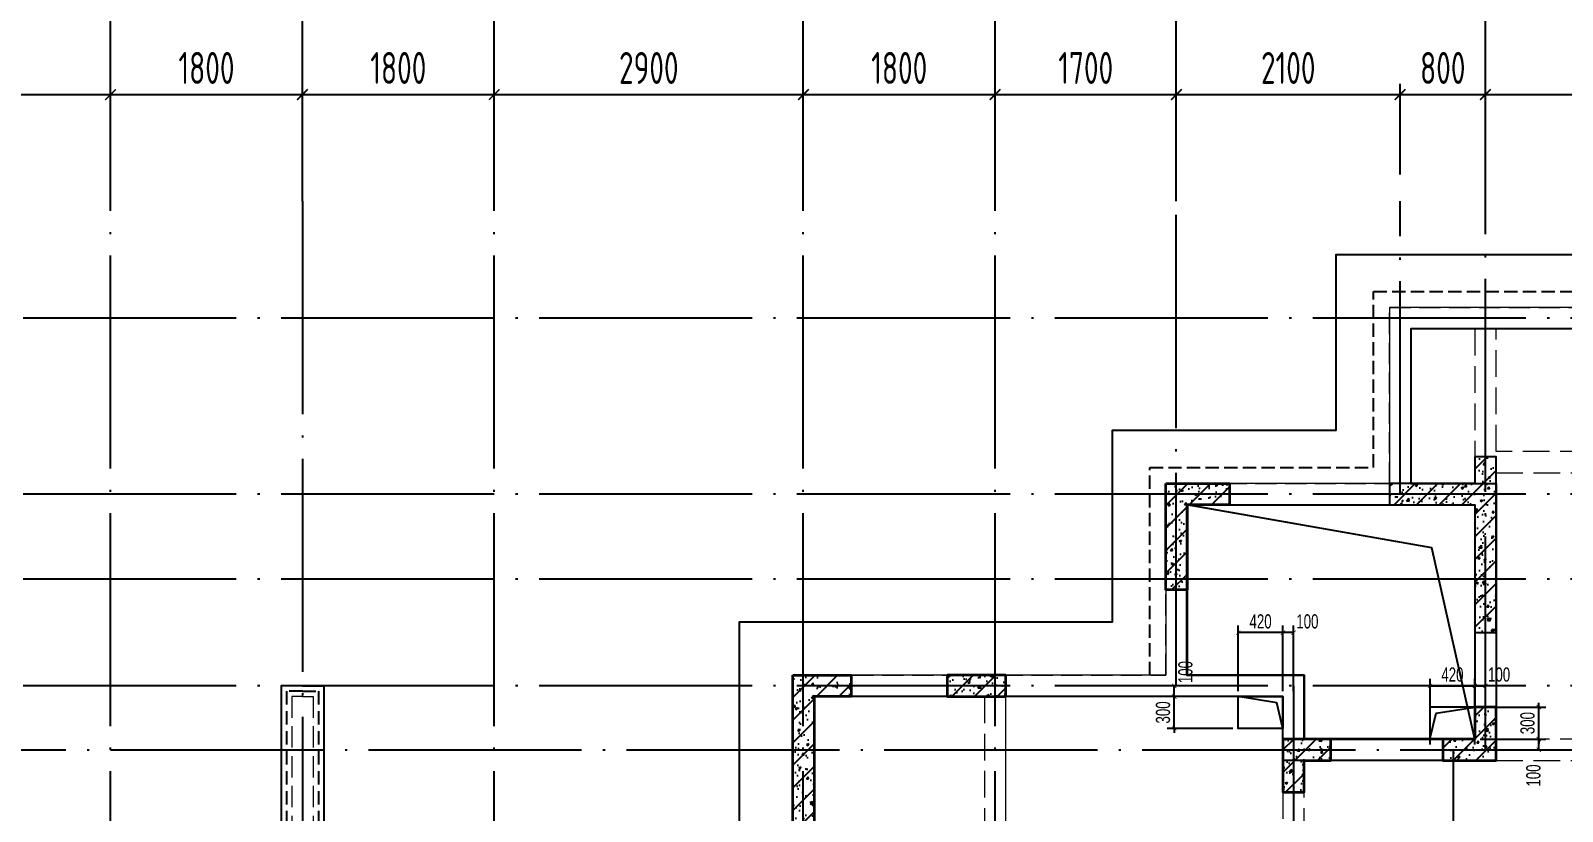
# Model space of a CAD drawing. Extents: x -668857 to 185752, y -270966 to 286822.
# Drawn here: x -183085 to -168713, y -206442 to -199113 of the extents above; entities that cross this region are included whole.
import ezdxf

# ---------------------------------------------------------------- set-up
doc = ezdxf.new("R2010")
doc.units = 0
doc.header["$LTSCALE"] = 1000
for name, pattern in [('#P_--_20B1_001_t3$0$DASH', [0.35, 0.25, -0.1]), ('__DASH', [0.35, 0.25, -0.1]), ('DASH', [0.35, 0.25, -0.1]), ('DOTE', [2.42, 2, -0.2, 0.02, -0.2]), ('HIDDEN', [0.375, 0.25, -0.125])]:
    doc.linetypes.add(name, pattern=pattern)
doc.layers.get('0').update_dxf_attribs({"linetype": 'CONTINUOUS'})
doc.layers.get('DEFPOINTS').update_dxf_attribs({"linetype": 'CONTINUOUS'})
for name, color, linetype in [('A-AXIS', 1, 'CONTINUOUS'), ('A-DOTE', 10, 'DOTE'), ('ROOF', 183, 'CONTINUOUS'), ('S-D洞口', 4, 'CONTINUOUS'), ('S-D洞口标注', 3, 'CONTINUOUS'), ('S-L主梁线', 4, 'DASH'), ('S-Q墙填充', 252, 'CONTINUOUS'), ('S-Q墙实线', 6, 'CONTINUOUS'), ('S-Y一般标注', 3, 'CONTINUOUS'), ('S-Z柱填充', 252, 'CONTINUOUS'), ('S-Z柱实线', 6, 'CONTINUOUS'), ('看线', 251, 'CONTINUOUS')]:
    doc.layers.add(name, color=color, linetype=linetype)
doc.layers.add('平面-看线', color=45, linetype='CONTINUOUS', lineweight=15)
doc.styles.add('TSSD_DIMENSION', font='Tssdeng.shx', dxfattribs={"width": 0.7, "bigfont": 'tssdchn.shx'})
doc.styles.add('结构文字', font='zstxt.shx', dxfattribs={"width": 0.7, "bigfont": 'zshz.shx'})
doc.dimstyles.new('STRUCK30', dxfattribs={"dimscale": 0.33333, "dimtxt": 400, "dimasz": 121, "dimexe": 200, "dimexo": 150, "dimgap": 115, "dimtad": 1, "dimdec": 0, "dimdsep": 46, "dimtxsty": '结构文字', "dimblk": 'ARCHTICK', "dimcen": 400, "dimclrd": 3, "dimclre": 3, "dimclrt": 7, "dimadec": 0, "dimazin": 0, "dimtfac": 1, "dimtdec": 0, "dimtix": 1, "dimtmove": 2, "dimatfit": 3, "dimldrblk": '_DIMX', "dimfxl": 1, "dimtolj": 1, "dimtzin": 0, "dimarcsym": 0})
doc.dimstyles.new('TSSD_100_100', dxfattribs={"dimtxt": 300, "dimasz": 100, "dimexe": 100, "dimexo": 250, "dimgap": 100, "dimtad": 1, "dimdec": 0, "dimzin": 0, "dimdsep": 46, "dimtxsty": 'TSSD_DIMENSION', "dimblk": 'ARCHTICK', "dimcen": 0, "dimdle": 100, "dimclrt": 7, "dimadec": 0, "dimazin": 0, "dimtfac": 1, "dimtdec": 0, "dimtix": 1, "dimtmove": 2, "dimatfit": 3, "dimldrblk": 'ARCHTICK', "dimfxl": 1, "dimtolj": 1, "dimtzin": 0, "dimarcsym": 0})
pattern_1 = [(50, (79242.38, 113232.59), (215.17805, -18.82564), [22.5, -247.5]), (355, (79242.38, 113232.6), (-41.6254, 225.6576), [18, -198]), (100.4514, (79260.31, 113231.02), (173.5528, 206.8319), [19.1221, -210.3426]), (46.1842, (79242.38, 113292.6), (320.1723, -49.6557), [33.75, -371.25]), (96.6356, (79269.06, 113288.45), (280.3988, 292.2354), [28.683, -315.514]), (351.1842, (79242.38, 113292.6), (280.3986, 292.2356), [27, -297]), (21, (79272.38, 113277.59), (179.0721, -120.78567), [22.5, -247.5]), (326, (79272.38, 113277.6), (72.9946, 217.545), [18, -198]), (71.4514, (79287.3, 113267.52), (252.0668, 96.75915), [19.1221, -210.3426]), (37.5, (79242.38, 113232.59), (3.64796, 99.86816), [0, -195.6, 0, -201, 0, -198.75]), (7.5, (79242.38, 113232.59), (78.92086, 118.32351), [0, -114.6, 0, -191.1, 0, -75.75]), (327.5, (79175.48, 113232.59), (160.14673, -6.76646), [0, -75, 0, -234, 0, -310.5]), (317.5, (79145.48, 113232.59), (174.95585, 30.0315), [0, -97.5, 0, -155.4, 0, -220.5]), (45, (79242.38, 113232.59), (-106.066, 106.066), [])]

# ---------------------------------------------------------------- blocks, each defined once
blk = doc.blocks.new('_ArchTick')
at = {"color": 0, "linetype": 'ByBlock', "const_width": 0.15}
blk.add_lwpolyline([(-0.5, -0.5), (0.5, 0.5)], dxfattribs=at)
blk = doc.blocks.new('*D166')
at = {"layer": 'DEFPOINTS', "color": 0, "transparency": 16777216}
for p in [(27800, 19250), (24900, 18250), (27800, 18250)]:
    blk.add_point(p, dxfattribs=at)
at = {"layer": 'S-Y一般标注', "color": 0, "lineweight": -2, "transparency": 16777216}
for p, q in [((24900, 18500), (24900, 19350)), ((27800, 18500), (27800, 19350)), ((24800, 19250), (27900, 19250))]:
    blk.add_line(p, q, dxfattribs=at)
at = {"layer": 'S-Y一般标注', "color": 0, "lineweight": -2, "transparency": 16777216, "xscale": 100, "yscale": 100, "zscale": 100, "rotation": 180}
blk.add_blockref('_ArchTick', (24900, 19250), dxfattribs=at)
at = {"layer": 'S-Y一般标注', "color": 0, "lineweight": -2, "transparency": 16777216, "xscale": 100, "yscale": 100, "zscale": 100}
blk.add_blockref('_ArchTick', (27800, 19250), dxfattribs=at)
at = {"layer": 'S-Y一般标注', "color": 7, "transparency": 16777216, "insert": (26350, 19500), "char_height": 300, "attachment_point": 5, "style": 'TSSD_DIMENSION'}
blk.add_mtext('\\A1;2900', dxfattribs=at)
blk = doc.blocks.new('*D167')
at = {"layer": 'DEFPOINTS', "color": 0, "transparency": 16777216}
for p in [(29600, 19250), (27800, 18250), (29600, 18250)]:
    blk.add_point(p, dxfattribs=at)
at = {"layer": 'S-Y一般标注', "color": 0, "lineweight": -2, "transparency": 16777216}
for p, q in [((27800, 18500), (27800, 19350)), ((29600, 18500), (29600, 19350)), ((27700, 19250), (29700, 19250))]:
    blk.add_line(p, q, dxfattribs=at)
at = {"layer": 'S-Y一般标注', "color": 0, "lineweight": -2, "transparency": 16777216, "xscale": 100, "yscale": 100, "zscale": 100, "rotation": 180}
blk.add_blockref('_ArchTick', (27800, 19250), dxfattribs=at)
at = {"layer": 'S-Y一般标注', "color": 0, "lineweight": -2, "transparency": 16777216, "xscale": 100, "yscale": 100, "zscale": 100}
blk.add_blockref('_ArchTick', (29600, 19250), dxfattribs=at)
at = {"layer": 'S-Y一般标注', "color": 7, "transparency": 16777216, "insert": (28700, 19500), "char_height": 300, "attachment_point": 5, "style": 'TSSD_DIMENSION'}
blk.add_mtext('\\A1;1800', dxfattribs=at)
blk = doc.blocks.new('*D168')
at = {"layer": 'DEFPOINTS', "color": 0, "transparency": 16777216}
for p in [(31400, 19250), (29600, 18250), (31400, 18250)]:
    blk.add_point(p, dxfattribs=at)
at = {"layer": 'S-Y一般标注', "color": 0, "lineweight": -2, "transparency": 16777216}
for p, q in [((29600, 18500), (29600, 19350)), ((31400, 18500), (31400, 19350)), ((29500, 19250), (31500, 19250))]:
    blk.add_line(p, q, dxfattribs=at)
at = {"layer": 'S-Y一般标注', "color": 0, "lineweight": -2, "transparency": 16777216, "xscale": 100, "yscale": 100, "zscale": 100, "rotation": 180}
blk.add_blockref('_ArchTick', (29600, 19250), dxfattribs=at)
at = {"layer": 'S-Y一般标注', "color": 0, "lineweight": -2, "transparency": 16777216, "xscale": 100, "yscale": 100, "zscale": 100}
blk.add_blockref('_ArchTick', (31400, 19250), dxfattribs=at)
at = {"layer": 'S-Y一般标注', "color": 7, "transparency": 16777216, "insert": (30500, 19500), "char_height": 300, "attachment_point": 5, "style": 'TSSD_DIMENSION'}
blk.add_mtext('\\A1;1800', dxfattribs=at)
blk = doc.blocks.new('*D169')
at = {"layer": 'DEFPOINTS', "color": 0, "transparency": 16777216}
for p in [(34300, 19250), (31400, 18250), (34300, 18250)]:
    blk.add_point(p, dxfattribs=at)
at = {"layer": 'S-Y一般标注', "color": 0, "lineweight": -2, "transparency": 16777216}
for p, q in [((31400, 18500), (31400, 19350)), ((34300, 18500), (34300, 19350)), ((31300, 19250), (34400, 19250))]:
    blk.add_line(p, q, dxfattribs=at)
at = {"layer": 'S-Y一般标注', "color": 0, "lineweight": -2, "transparency": 16777216, "xscale": 100, "yscale": 100, "zscale": 100, "rotation": 180}
blk.add_blockref('_ArchTick', (31400, 19250), dxfattribs=at)
at = {"layer": 'S-Y一般标注', "color": 0, "lineweight": -2, "transparency": 16777216, "xscale": 100, "yscale": 100, "zscale": 100}
blk.add_blockref('_ArchTick', (34300, 19250), dxfattribs=at)
at = {"layer": 'S-Y一般标注', "color": 7, "transparency": 16777216, "insert": (32850, 19500), "char_height": 300, "attachment_point": 5, "style": 'TSSD_DIMENSION'}
blk.add_mtext('\\A1;2900', dxfattribs=at)
blk = doc.blocks.new('*D170')
at = {"layer": 'DEFPOINTS', "color": 0, "transparency": 16777216}
for p in [(36100, 19250), (34300, 18250), (36100, 18250)]:
    blk.add_point(p, dxfattribs=at)
at = {"layer": 'S-Y一般标注', "color": 0, "lineweight": -2, "transparency": 16777216}
for p, q in [((34300, 18500), (34300, 19350)), ((36100, 18500), (36100, 19350)), ((34200, 19250), (36200, 19250))]:
    blk.add_line(p, q, dxfattribs=at)
at = {"layer": 'S-Y一般标注', "color": 0, "lineweight": -2, "transparency": 16777216, "xscale": 100, "yscale": 100, "zscale": 100, "rotation": 180}
blk.add_blockref('_ArchTick', (34300, 19250), dxfattribs=at)
at = {"layer": 'S-Y一般标注', "color": 0, "lineweight": -2, "transparency": 16777216, "xscale": 100, "yscale": 100, "zscale": 100}
blk.add_blockref('_ArchTick', (36100, 19250), dxfattribs=at)
at = {"layer": 'S-Y一般标注', "color": 7, "transparency": 16777216, "insert": (35200, 19500), "char_height": 300, "attachment_point": 5, "style": 'TSSD_DIMENSION'}
blk.add_mtext('\\A1;1800', dxfattribs=at)
blk = doc.blocks.new('*D171')
at = {"layer": 'DEFPOINTS', "color": 0, "transparency": 16777216}
for p in [(37800, 19250), (36100, 18250), (37800, 18250)]:
    blk.add_point(p, dxfattribs=at)
at = {"layer": 'S-Y一般标注', "color": 0, "lineweight": -2, "transparency": 16777216}
for p, q in [((36100, 18500), (36100, 19350)), ((37800, 18500), (37800, 19350)), ((36000, 19250), (37900, 19250))]:
    blk.add_line(p, q, dxfattribs=at)
at = {"layer": 'S-Y一般标注', "color": 0, "lineweight": -2, "transparency": 16777216, "xscale": 100, "yscale": 100, "zscale": 100, "rotation": 180}
blk.add_blockref('_ArchTick', (36100, 19250), dxfattribs=at)
at = {"layer": 'S-Y一般标注', "color": 0, "lineweight": -2, "transparency": 16777216, "xscale": 100, "yscale": 100, "zscale": 100}
blk.add_blockref('_ArchTick', (37800, 19250), dxfattribs=at)
at = {"layer": 'S-Y一般标注', "color": 7, "transparency": 16777216, "insert": (36950, 19500), "char_height": 300, "attachment_point": 5, "style": 'TSSD_DIMENSION'}
blk.add_mtext('\\A1;1700', dxfattribs=at)
blk = doc.blocks.new('*D172')
at = {"layer": 'DEFPOINTS', "color": 0, "transparency": 16777216}
for p in [(40700, 19250), (39900, 18250), (40700, 18250)]:
    blk.add_point(p, dxfattribs=at)
at = {"layer": 'S-Y一般标注', "color": 0, "lineweight": -2, "transparency": 16777216}
for p, q in [((39900, 18500), (39900, 19350)), ((40700, 18500), (40700, 19350)), ((39800, 19250), (40800, 19250))]:
    blk.add_line(p, q, dxfattribs=at)
at = {"layer": 'S-Y一般标注', "color": 0, "lineweight": -2, "transparency": 16777216, "xscale": 100, "yscale": 100, "zscale": 100, "rotation": 180}
blk.add_blockref('_ArchTick', (39900, 19250), dxfattribs=at)
at = {"layer": 'S-Y一般标注', "color": 0, "lineweight": -2, "transparency": 16777216, "xscale": 100, "yscale": 100, "zscale": 100}
blk.add_blockref('_ArchTick', (40700, 19250), dxfattribs=at)
at = {"layer": 'S-Y一般标注', "color": 7, "transparency": 16777216, "insert": (40300, 19500), "char_height": 300, "attachment_point": 5, "style": 'TSSD_DIMENSION'}
blk.add_mtext('\\A1;800', dxfattribs=at)
blk = doc.blocks.new('*D173')
at = {"layer": 'DEFPOINTS', "color": 0, "transparency": 16777216}
for p in [(43500, 19250), (40700, 18250), (43500, 18250)]:
    blk.add_point(p, dxfattribs=at)
at = {"layer": 'S-Y一般标注', "color": 0, "lineweight": -2, "transparency": 16777216}
for p, q in [((40700, 18500), (40700, 19350)), ((43500, 18500), (43500, 19350)), ((40600, 19250), (43600, 19250))]:
    blk.add_line(p, q, dxfattribs=at)
at = {"layer": 'S-Y一般标注', "color": 0, "lineweight": -2, "transparency": 16777216, "xscale": 100, "yscale": 100, "zscale": 100, "rotation": 180}
blk.add_blockref('_ArchTick', (40700, 19250), dxfattribs=at)
at = {"layer": 'S-Y一般标注', "color": 0, "lineweight": -2, "transparency": 16777216, "xscale": 100, "yscale": 100, "zscale": 100}
blk.add_blockref('_ArchTick', (43500, 19250), dxfattribs=at)
at = {"layer": 'S-Y一般标注', "color": 7, "transparency": 16777216, "insert": (42100, 19500), "char_height": 300, "attachment_point": 5, "style": 'TSSD_DIMENSION'}
blk.add_mtext('\\A1;2800', dxfattribs=at)
blk = doc.blocks.new('*D192')
at = {"layer": 'DEFPOINTS', "color": 0, "transparency": 16777216}
for p in [(39900, 19250), (37800, 18250), (39900, 18250)]:
    blk.add_point(p, dxfattribs=at)
at = {"layer": 'S-Y一般标注', "color": 0, "lineweight": -2, "transparency": 16777216}
for p, q in [((37800, 18500), (37800, 19350)), ((39900, 18500), (39900, 19350)), ((37700, 19250), (40000, 19250))]:
    blk.add_line(p, q, dxfattribs=at)
at = {"layer": 'S-Y一般标注', "color": 0, "lineweight": -2, "transparency": 16777216, "xscale": 100, "yscale": 100, "zscale": 100, "rotation": 180}
blk.add_blockref('_ArchTick', (37800, 19250), dxfattribs=at)
at = {"layer": 'S-Y一般标注', "color": 0, "lineweight": -2, "transparency": 16777216, "xscale": 100, "yscale": 100, "zscale": 100}
blk.add_blockref('_ArchTick', (39900, 19250), dxfattribs=at)
at = {"layer": 'S-Y一般标注', "color": 7, "transparency": 16777216, "insert": (38850, 19500), "char_height": 300, "attachment_point": 5, "style": 'TSSD_DIMENSION'}
blk.add_mtext('\\A1;2100', dxfattribs=at)
blk = doc.blocks.new('20210731.05472099')
at = {"layer": 'ROOF', "ltscale": 0.8}
for points in [[(25700, 3000), (25700, 8000), (27550, 8000), (27550, 10800), (31050, 10800), (31050, 12600), (33150, 12600), (33150, 14250), (38750, 14250), (38750, 12600), (40850, 12600), (40850, 10800), (44350, 10800), (44350, 8500), (45050, 8500)], [(38050, 12100), (38050, 13550), (33850, 13550), (33850, 12100), (34650, 12100), (34650, 9500), (32650, 9500), (32650, 10100), (28250, 10100), (28250, 7300), (26400, 7300), (26400, 3000), (32850, 3000), (32850, 1200), (39050, 1200), (39050, 3000), (44850, 3000), (44850, 7300), (43650, 7300), (43650, 10100), (42050, 10100), (42050, 7300), (37300, 7300)]]:
    blk.add_lwpolyline(points, dxfattribs=at)
blk.add_lwpolyline([(31750, 10300), (31750, 11900), (34450, 11900), (34450, 9701), (32850, 9701), (32850, 10300)], close=True, dxfattribs=at)
at = {"layer": '平面-看线', "linetype": 'DASH', "ltscale": 0.8}
for points in [[(26000, 3000), (26200, 3000), (26200, 7500), (28050, 7500), (28050, 10300), (31550, 10300), (31550, 12100), (33650, 12100), (33650, 13750), (38250, 13750), (38250, 12100), (40350, 12100), (40350, 10300), (43850, 10300), (43850, 8400)], [(23450, 10100), (23350, 10100), (23350, 3000)], [(23450, 10100), (23550, 10100), (23550, 3000)]]:
    blk.add_lwpolyline(points, dxfattribs=at)
at = {"layer": '看线', "color": 202, "linetype": '#P_--_20B1_001_t3$0$DASH', "ltscale": 0.5}
blk.add_lwpolyline([(31400, 10300), (31400, 12250), (33500, 12250), (33500, 13900), (38400, 13900), (38400, 12250), (40500, 12250), (40500, 10300)], dxfattribs=at)
at = {"layer": '看线', "color": 201}
for points in [[(23450, 10200), (23250, 10200), (23250, 3000)], [(23450, 10200), (23650, 10200), (23650, 3000)]]:
    blk.add_lwpolyline(points, dxfattribs=at)
at = {"layer": '看线', "color": 201, "linetype": 'HIDDEN', "ltscale": 0.5}
for points in [[(23450, 10150), (23300, 10150), (23300, 3000)], [(23450, 10150), (23600, 10150), (23600, 3000)]]:
    blk.add_lwpolyline(points, dxfattribs=at)
blk = doc.blocks.new('20210807.15294921')
at = {"layer": 'S-Q墙填充'}
h = blk.add_hatch(dxfattribs=at)
h.set_pattern_fill('ARMORED', color=252, scale=30, style=0)
h.set_pattern_definition([(50, (73980.54, 281268.66), (215.17805, -18.82564), [22.5, -247.5]), (355, (73980.54, 281268.66), (-41.6254, 225.65764), [18, -198]), (100.4514, (73998.48, 281267.1), (173.55281, 206.83186), [19.12206, -210.34263]), (46.1842, (73980.54, 281328.66), (320.1723, -49.6557), [33.75, -371.25]), (96.6356, (74007.23, 281324.53), (280.3988, 292.23536), [28.6831, -315.5139]), (351.1842, (73980.54, 281328.66), (280.3986, 292.2356), [27, -297]), (21, (74010.54, 281313.66), (179.07212, -120.78567), [22.5, -247.5]), (326, (74010.54, 281313.66), (72.9946, 217.54501), [18, -198]), (71.4514, (74025.47, 281303.6), (252.06679, 96.75915), [19.12206, -210.34263]), (37.5, (73980.544, 281268.66), (3.647957, 99.868156), [0, -195.6, 0, -201, 0, -198.75]), (7.5, (73980.54, 281268.66), (78.92086, 118.323514), [0, -114.6, 0, -191.1, 0, -75.75]), (327.5, (73913.644, 281268.66), (160.14673, -6.766462), [0, -75, 0, -234, 0, -310.5]), (317.5, (73883.64, 281268.66), (174.95585, 30.031495), [0, -97.5, 0, -155.4, 0, -220.5]), (45, (73980.54, 281268.66), (-106.06602, 106.06602), [])])
h.paths.add_polyline_path([(94516, 67840), (94516, 68190), (94316, 68190), (94316, 67940), (93516, 67940), (93516, 67740), (94316, 67740), (94316, 66540), (94516, 66540)])
h = blk.add_hatch(dxfattribs=at)
h.set_pattern_fill('ARMORED', color=252, scale=30, style=0)
h.set_pattern_definition(pattern_1)
h.paths.add_polyline_path([(91416, 67940), (92016, 67940), (92016, 67740), (91616, 67740), (91616, 66940), (91416, 66940)])
h = blk.add_hatch(dxfattribs=at)
h.set_pattern_fill('ARMORED', color=252, scale=30, style=0)
h.set_pattern_definition(pattern_1)
h.paths.add_polyline_path([(87916, 66140), (88466, 66140), (88466, 65940), (88116, 65940), (88116, 63140), (87916, 63140)])
at = {"layer": 'S-Z柱填充'}
h = blk.add_hatch(dxfattribs=at)
h.set_pattern_fill('ARMORED', color=252, scale=30, style=0)
h.set_pattern_definition(pattern_1)
h.paths.add_polyline_path([(89916, 66140), (89366, 66140), (89366, 65940), (89916, 65940)])
h = blk.add_hatch(dxfattribs=at)
h.set_pattern_fill('ARMORED', color=252, scale=30, style=0)
h.set_pattern_definition(pattern_1)
h.paths.add_polyline_path([(94516, 65840), (94316, 65840), (94316, 65540), (94016, 65540), (94016, 65340), (94516, 65340)])
h = blk.add_hatch(dxfattribs=at)
h.set_pattern_fill('ARMORED', color=252, scale=30, style=0)
h.set_pattern_definition(pattern_1)
h.paths.add_polyline_path([(92716, 65340), (92966, 65340), (92966, 65540), (92516, 65540), (92516, 65040), (92716, 65040)])
at = {"layer": 'S-D洞口', "color": 5}
blk.add_lwpolyline([(91616, 67740), (94316, 67740), (94316, 65540), (93912, 67335), (91616, 67740), (91616, 66140), (92716, 66140), (92716, 65540), (94316, 65540)], dxfattribs=at)
at = {"layer": 'S-L主梁线', "linetype": 'ByBlock', "lineweight": 18}
for p, q in [((93516, 69590), (93516, 67940)), ((94416, 69590), (93516, 69590)), ((97216, 69590), (94416, 69590)), ((93516, 67940), (92016, 67940)), ((91416, 66940), (91416, 66140)), ((91616, 66140), (91616, 66940)), ((89366, 66140), (88466, 66140)), ((91416, 66140), (89916, 66140)), ((92716, 66140), (91616, 66140)), ((92716, 65540), (92716, 66140)), ((89916, 63340), (89916, 65940)), ((89916, 65940), (91516, 65940)), ((91516, 65940), (92516, 65940)), ((92516, 65940), (92516, 65540))]:
    blk.add_line(p, q, dxfattribs=at)
at = {"layer": 'S-L主梁线', "linetype": '__DASH', "lineweight": 18}
for p, q in [((93716, 69390), (94316, 69390)), ((93716, 67940), (93716, 69390)), ((94316, 69390), (94316, 68190)), ((94516, 69390), (97116, 69390)), ((94516, 68240), (94516, 69390)), ((94316, 68140), (94316, 68140)), ((97116, 68240), (94516, 68240)), ((94516, 68040), (97116, 68040)), ((92016, 67740), (93516, 67740)), ((94316, 66540), (94316, 65840)), ((94516, 65840), (94516, 66540)), ((88466, 65940), (89366, 65940)), ((89716, 65940), (89716, 63340)), ((94016, 65540), (92966, 65540)), ((97116, 65540), (94516, 65540)), ((92966, 65340), (94016, 65340)), ((94516, 65340), (97116, 65340)), ((92516, 65041), (92516, 63340)), ((92716, 63240), (92716, 65041))]:
    blk.add_line(p, q, dxfattribs=at)
at = {"layer": 'S-Q墙实线'}
blk.add_lwpolyline([(94516, 67840), (94516, 68190), (94316, 68190), (94316, 67940), (93516, 67940), (93516, 67740), (94316, 67740), (94316, 66540), (94516, 66540), (94516, 67840)], dxfattribs=at)
at = {"layer": 'S-Q墙实线', "lineweight": 35}
for points in [[(91416, 67940), (92016, 67940), (92016, 67740), (91616, 67740), (91616, 66940), (91416, 66940)], [(87916, 66140), (88466, 66140), (88466, 65940), (88116, 65940), (88116, 63140), (87916, 63140)]]:
    blk.add_lwpolyline(points, close=True, dxfattribs=at)
at = {"layer": 'S-Z柱实线', "lineweight": 35}
for points in [[(89916, 66140), (89366, 66140), (89366, 65940), (89916, 65940)], [(94516, 65840), (94316, 65840), (94316, 65540), (94016, 65540), (94016, 65340), (94516, 65340)], [(92716, 65340), (92966, 65340), (92966, 65540), (92516, 65540), (92516, 65040), (92716, 65040)]]:
    blk.add_lwpolyline(points, close=True, dxfattribs=at)
blk = doc.blocks.new('*D2763')
at = {"layer": 'DEFPOINTS', "color": 0, "transparency": 16777216}
for p in [(-169535, -205463), (-168935, -205463), (-169535, -205763)]:
    blk.add_point(p, dxfattribs=at)
at = {"layer": 'S-D洞口标注', "color": 3, "lineweight": -2, "transparency": 16777216}
for p, q in [((-169485, -205463), (-168869, -205463)), ((-168935, -205463), (-168935, -205422)), ((-168935, -205763), (-168935, -205463)), ((-169485, -205763), (-168869, -205763)), ((-168935, -205763), (-168935, -205803))]:
    blk.add_line(p, q, dxfattribs=at)
at = {"layer": 'S-D洞口标注', "color": 3, "lineweight": -2, "transparency": 16777216, "xscale": 40.33293, "yscale": 40.33293, "zscale": 40.33293}
for p, rotation in [((-168935, -205463), 270), ((-168935, -205763), 90)]:
    blk.add_blockref('_ArchTick', p, dxfattribs=dict(at, rotation=rotation))
at = {"layer": 'S-D洞口标注', "color": 7, "transparency": 16777216, "insert": (-169040, -205613), "char_height": 133.3, "attachment_point": 5, "rotation": 90, "style": '结构文字'}
blk.add_mtext('\\A1;300', dxfattribs=at)
blk = doc.blocks.new('_DIMX')
blk.add_line((-150, 0), (150, 0))
at = {"const_width": 50}
blk.add_lwpolyline([(-70, -70), (70, 70)], dxfattribs=at)
blk = doc.blocks.new('*D2764')
at = {"layer": 'DEFPOINTS', "color": 0, "transparency": 16777216}
for p in [(-169535, -205263), (-169955, -205863), (-169535, -205863)]:
    blk.add_point(p, dxfattribs=at)
at = {"layer": 'S-D洞口标注', "color": 3, "lineweight": -2, "transparency": 16777216}
for p, q in [((-169955, -205813), (-169955, -205197)), ((-169535, -205813), (-169535, -205197)), ((-169955, -205263), (-169535, -205263))]:
    blk.add_line(p, q, dxfattribs=at)
at = {"layer": 'S-D洞口标注', "color": 3, "lineweight": -2, "transparency": 16777216, "xscale": 40.33293, "yscale": 40.33293, "zscale": 40.33293, "rotation": 180}
blk.add_blockref('_ArchTick', (-169955, -205263), dxfattribs=at)
at = {"layer": 'S-D洞口标注', "color": 3, "lineweight": -2, "transparency": 16777216, "xscale": 40.33293, "yscale": 40.33293, "zscale": 40.33293}
blk.add_blockref('_ArchTick', (-169535, -205263), dxfattribs=at)
at = {"layer": 'S-D洞口标注', "color": 7, "transparency": 16777216, "insert": (-169745, -205158), "char_height": 133.3, "attachment_point": 5, "style": '结构文字'}
blk.add_mtext('\\A1;420', dxfattribs=at)
blk = doc.blocks.new('*D2765')
at = {"layer": 'DEFPOINTS', "color": 0, "transparency": 16777216}
for p in [(-169435, -205263), (-169535, -205863), (-169435, -205863)]:
    blk.add_point(p, dxfattribs=at)
at = {"layer": 'S-D洞口标注', "color": 3, "lineweight": -2, "transparency": 16777216}
for p, q in [((-169535, -205813), (-169535, -205197)), ((-169435, -205813), (-169435, -205197)), ((-169535, -205263), (-169435, -205263))]:
    blk.add_line(p, q, dxfattribs=at)
at = {"layer": 'S-D洞口标注', "color": 3, "lineweight": -2, "transparency": 16777216, "xscale": 40.33293, "yscale": 40.33293, "zscale": 40.33293, "rotation": 180}
blk.add_blockref('_ArchTick', (-169535, -205263), dxfattribs=at)
at = {"layer": 'S-D洞口标注', "color": 3, "lineweight": -2, "transparency": 16777216, "xscale": 40.33293, "yscale": 40.33293, "zscale": 40.33293}
blk.add_blockref('_ArchTick', (-169435, -205263), dxfattribs=at)
at = {"layer": 'S-D洞口标注', "color": 7, "transparency": 16777216, "insert": (-169307, -205158), "char_height": 133.3, "attachment_point": 5, "style": '结构文字'}
blk.add_mtext('\\A1;100', dxfattribs=at)
blk = doc.blocks.new('*D2766')
at = {"layer": 'DEFPOINTS', "color": 0, "transparency": 16777216}
for p in [(-169535, -205763), (-168935, -205763), (-169535, -205863)]:
    blk.add_point(p, dxfattribs=at)
at = {"layer": 'S-D洞口标注', "color": 3, "lineweight": -2, "transparency": 16777216}
for p, q in [((-169485, -205763), (-168869, -205763)), ((-168935, -205863), (-168935, -205763)), ((-169485, -205863), (-168869, -205863))]:
    blk.add_line(p, q, dxfattribs=at)
at = {"layer": 'S-D洞口标注', "color": 3, "lineweight": -2, "transparency": 16777216, "xscale": 40.33293, "yscale": 40.33293, "zscale": 40.33293}
for p, rotation in [((-168935, -205763), 90), ((-168935, -205863), 270)]:
    blk.add_blockref('_ArchTick', p, dxfattribs=dict(at, rotation=rotation))
at = {"layer": 'S-D洞口标注', "color": 7, "transparency": 16777216, "insert": (-168985, -206105), "char_height": 133.3, "attachment_point": 5, "rotation": 90, "style": '结构文字'}
blk.add_mtext('\\A1;100', dxfattribs=at)
blk = doc.blocks.new('*D2771')
at = {"layer": 'DEFPOINTS', "color": 0, "transparency": 16777216}
for p in [(-172355, -205363), (-171755, -205363), (-171755, -205663)]:
    blk.add_point(p, dxfattribs=at)
at = {"layer": 'S-D洞口标注', "color": 3, "lineweight": -2, "transparency": 16777216}
for p, q in [((-171805, -205363), (-172422, -205363)), ((-172355, -205363), (-172355, -205323)), ((-172355, -205663), (-172355, -205363)), ((-171805, -205663), (-172422, -205663)), ((-172355, -205663), (-172355, -205703))]:
    blk.add_line(p, q, dxfattribs=at)
at = {"layer": 'S-D洞口标注', "color": 3, "lineweight": -2, "transparency": 16777216, "xscale": 40.33293, "yscale": 40.33293, "zscale": 40.33293}
for p, rotation in [((-172355, -205363), 270), ((-172355, -205663), 90)]:
    blk.add_blockref('_ArchTick', p, dxfattribs=dict(at, rotation=rotation))
at = {"layer": 'S-D洞口标注', "color": 7, "transparency": 16777216, "insert": (-172460, -205513), "char_height": 133.3, "attachment_point": 5, "rotation": 90, "style": '结构文字'}
blk.add_mtext('\\A1;300', dxfattribs=at)
blk = doc.blocks.new('*D2772')
at = {"layer": 'DEFPOINTS', "color": 0, "transparency": 16777216}
for p in [(-171755, -204764), (-171755, -205363), (-171335, -205364)]:
    blk.add_point(p, dxfattribs=at)
at = {"layer": 'S-D洞口标注', "color": 3, "lineweight": -2, "transparency": 16777216}
for p, q in [((-171755, -205313), (-171755, -204697)), ((-171335, -204764), (-171755, -204764)), ((-171335, -205314), (-171335, -204697))]:
    blk.add_line(p, q, dxfattribs=at)
at = {"layer": 'S-D洞口标注', "color": 3, "lineweight": -2, "transparency": 16777216, "xscale": 40.33293, "yscale": 40.33293, "zscale": 40.33293, "rotation": 180}
blk.add_blockref('_ArchTick', (-171755, -204764), dxfattribs=at)
at = {"layer": 'S-D洞口标注', "color": 3, "lineweight": -2, "transparency": 16777216, "xscale": 40.33293, "yscale": 40.33293, "zscale": 40.33293}
blk.add_blockref('_ArchTick', (-171335, -204764), dxfattribs=at)
at = {"layer": 'S-D洞口标注', "color": 7, "transparency": 16777216, "insert": (-171545, -204659), "char_height": 133.3, "attachment_point": 5, "style": '结构文字'}
blk.add_mtext('\\A1;420', dxfattribs=at)
blk = doc.blocks.new('*D2773')
at = {"layer": 'DEFPOINTS', "color": 0, "transparency": 16777216}
for p in [(-172355, -205263), (-171755, -205263), (-171755, -205363)]:
    blk.add_point(p, dxfattribs=at)
at = {"layer": 'S-D洞口标注', "color": 3, "lineweight": -2, "transparency": 16777216}
for p, q in [((-171805, -205263), (-172422, -205263)), ((-171805, -205363), (-172422, -205363)), ((-172355, -205363), (-172355, -205263))]:
    blk.add_line(p, q, dxfattribs=at)
at = {"layer": 'S-D洞口标注', "color": 3, "lineweight": -2, "transparency": 16777216, "xscale": 40.33293, "yscale": 40.33293, "zscale": 40.33293}
for p, rotation in [((-172355, -205263), 90), ((-172355, -205363), 270)]:
    blk.add_blockref('_ArchTick', p, dxfattribs=dict(at, rotation=rotation))
at = {"layer": 'S-D洞口标注', "color": 7, "transparency": 16777216, "insert": (-172250, -205134), "char_height": 133.3, "attachment_point": 5, "rotation": 90, "style": '结构文字'}
blk.add_mtext('\\A1;100', dxfattribs=at)
blk = doc.blocks.new('*D2774')
at = {"layer": 'DEFPOINTS', "color": 0, "transparency": 16777216}
for p in [(-171335, -204764), (-171335, -205364), (-171235, -205364)]:
    blk.add_point(p, dxfattribs=at)
at = {"layer": 'S-D洞口标注', "color": 3, "lineweight": -2, "transparency": 16777216}
for p, q in [((-171335, -205314), (-171335, -204697)), ((-171235, -204764), (-171335, -204764)), ((-171235, -205314), (-171235, -204697))]:
    blk.add_line(p, q, dxfattribs=at)
at = {"layer": 'S-D洞口标注', "color": 3, "lineweight": -2, "transparency": 16777216, "xscale": 40.33293, "yscale": 40.33293, "zscale": 40.33293, "rotation": 180}
blk.add_blockref('_ArchTick', (-171335, -204764), dxfattribs=at)
at = {"layer": 'S-D洞口标注', "color": 3, "lineweight": -2, "transparency": 16777216, "xscale": 40.33293, "yscale": 40.33293, "zscale": 40.33293}
blk.add_blockref('_ArchTick', (-171235, -204764), dxfattribs=at)
at = {"layer": 'S-D洞口标注', "color": 7, "transparency": 16777216, "insert": (-171106, -204659), "char_height": 133.3, "attachment_point": 5, "style": '结构文字'}
blk.add_mtext('\\A1;100', dxfattribs=at)
blk = doc.blocks.new('20210726.16395156')
at = {"layer": 'A-AXIS'}
for p, q in [((27800, 18249.9), (27800, 21049.9)), ((29600, 18249.9), (29600, 21049.9)), ((31400, 18249.9), (31400, 21049.9)), ((34300, 18249.9), (34300, 21049.9)), ((36100, 18249.9), (36100, 21049.9)), ((37800, 18249.9), (37800, 21049.9)), ((40700, 18249.9), (40700, 21049.9))]:
    blk.add_line(p, q, dxfattribs=at)
at = {"layer": 'A-DOTE'}
for p, q in [((27800, 10900), (27800, 18249.9)), ((29600, 18249.9), (29600, 3600)), ((31400, 10900), (31400, 18249.9)), ((34300, 10900), (34300, 18249.9)), ((36100, 10900), (36100, 18249.9)), ((37800, 13700), (37800, 18249.9)), ((39900, 15500), (39900, 18249.9)), ((40700, 13100.3), (40700, 18249.9)), ((55600, 17150), (3600, 17150)), ((55600, 15500), (3600, 15500)), ((55600, 14700), (3600, 14700)), ((55600, 13700), (3600, 13700)), ((38900.2, 13700), (38900, 3600)), ((3600, 13100.3), (55600, 13100.3)), ((40400, 11500), (40400, 13100))]:
    blk.add_line(p, q, dxfattribs=at)
at = {"layer": 'S-Y一般标注'}
for base, p1, p2, picture, middle in [((27800, 19249.9), (24900, 18249.9), (27800, 18249.9), '*D166', (26350, 19499.9)), ((29600, 19249.9), (27800, 18249.9), (29600, 18249.9), '*D167', (28700, 19499.9)), ((31400, 19249.9), (29600, 18249.9), (31400, 18249.9), '*D168', (30500, 19499.9)), ((34300, 19249.9), (31400, 18249.9), (34300, 18249.9), '*D169', (32850, 19499.9)), ((36100, 19249.9), (34300, 18249.9), (36100, 18249.9), '*D170', (35200, 19499.9)), ((37800, 19249.9), (36100, 18249.9), (37800, 18249.9), '*D171', (36950, 19499.9)), ((39900, 19249.9), (37800, 18249.9), (39900, 18249.9), '*D192', (38850, 19499.9)), ((40700, 19249.9), (39900, 18249.9), (40700, 18249.9), '*D172', (40300, 19499.9)), ((43500, 19249.9), (40700, 18249.9), (43500, 18249.9), '*D173', (42100, 19499.9))]:
    dim = blk.add_linear_dim(base=base, p1=p1, p2=p2, dimstyle='TSSD_100_100', dxfattribs=at)
    dim.commit()
    dim.dimension.update_dxf_attribs({"geometry": picture, "text_midpoint": middle})

msp = doc.modelspace()

# ---------------------------------------------------------------- linework, layer by layer
at = {"layer": 'S-D洞口', "color": 5}
for points in [[(-172235.48, -203563.03), (-169535.48, -203563.03), (-169535.48, -205762.76), (-169939.53, -203967.09), (-172235.48, -203563.03), (-172235.56, -205163.02), (-171135.32, -205163.02), (-171135.32, -205762.63), (-169535.48, -205762.76)], [(-171335.27, -205663.03), (-171755.27, -205663.03), (-171755.27, -205363.03), (-171335.27, -205363.03), (-171335.27, -205663.03), (-171393.61, -205421.37), (-171755.27, -205363.03)], [(-169955.48, -205762.76), (-169535.48, -205762.76), (-169535.48, -205462.76), (-169955.48, -205462.76), (-169955.48, -205762.76), (-169897.14, -205521.09), (-169535.48, -205462.76)]]:
    msp.add_lwpolyline(points, dxfattribs=at)

# ---------------------------------------------------------------- block references
at = {"layer": 'A-DOTE'}
msp.add_blockref('20210726.16395156', (-210135.48, -218963.08), dxfattribs=at)
at = {"layer": 'ROOF'}
msp.add_blockref('20210731.05472099', (-203985.48, -215463.03), dxfattribs=at)
at = {"layer": 'S-Q墙填充'}
msp.add_blockref('20210807.15294921', (-263851.12, -271302.58), dxfattribs=at)

# ---------------------------------------------------------------- dimensions: what is measured, and where the dimension line sits
at = {"layer": 'S-D洞口标注'}
for base, p1, p2, angle, picture, middle in [((-171755.33, -204763.56), (-171335.33, -205363.56), (-171755.33, -205362.96), 180, '*D2772', (-171545.33, -204658.56)), ((-172355.27, -205363.03), (-171755.27, -205663.03), (-171755.27, -205363.03), 90, '*D2771', (-172460.27, -205513.03)), ((-168935.48, -205462.76), (-169535.48, -205762.76), (-169535.48, -205462.76), 90, '*D2763', (-169040.48, -205612.76))]:
    dim = msp.add_linear_dim(base=base, p1=p1, p2=p2, angle=angle, dimstyle='STRUCK30', dxfattribs=at)
    dim.commit()
    dim.dimension.update_dxf_attribs({"geometry": picture, "text_midpoint": middle})
for base, p1, p2, angle, picture, middle in [((-171335.33, -204763.56), (-171235.26, -205363.56), (-171335.33, -205363.56), 180, '*D2774', (-171106.37, -204658.56)), ((-172355.27, -205263.03), (-171755.27, -205363.03), (-171755.27, -205263.03), 90, '*D2773', (-172250.27, -205134.15)), ((-168935.48, -205762.76), (-169535.48, -205862.76), (-169535.48, -205762.76), 90, '*D2766', (-168985.48, -206104.68))]:
    dim = msp.add_linear_dim(base=base, p1=p1, p2=p2, angle=angle, dimstyle='STRUCK30', dxfattribs=at)
    dim.commit()
    dim.dimension.update_dxf_attribs({"geometry": picture, "text_midpoint": middle, "dimtype": 160})
dim = msp.add_linear_dim(base=(-169535.48, -205263.36), p1=(-169955.48, -205863.36), p2=(-169535.48, -205862.76), dimstyle='STRUCK30', dxfattribs=at)
dim.commit()
dim.dimension.update_dxf_attribs({"geometry": '*D2764', "text_midpoint": (-169745.48, -205158.36)})
dim = msp.add_linear_dim(base=(-169435.49, -205263.36), p1=(-169535.48, -205862.76), p2=(-169435.49, -205862.76), dimstyle='STRUCK30', dxfattribs=at)
dim.commit()
dim.dimension.update_dxf_attribs({"geometry": '*D2765', "text_midpoint": (-169306.6, -205158.36), "dimtype": 160})

doc.saveas('drawing.dxf')
